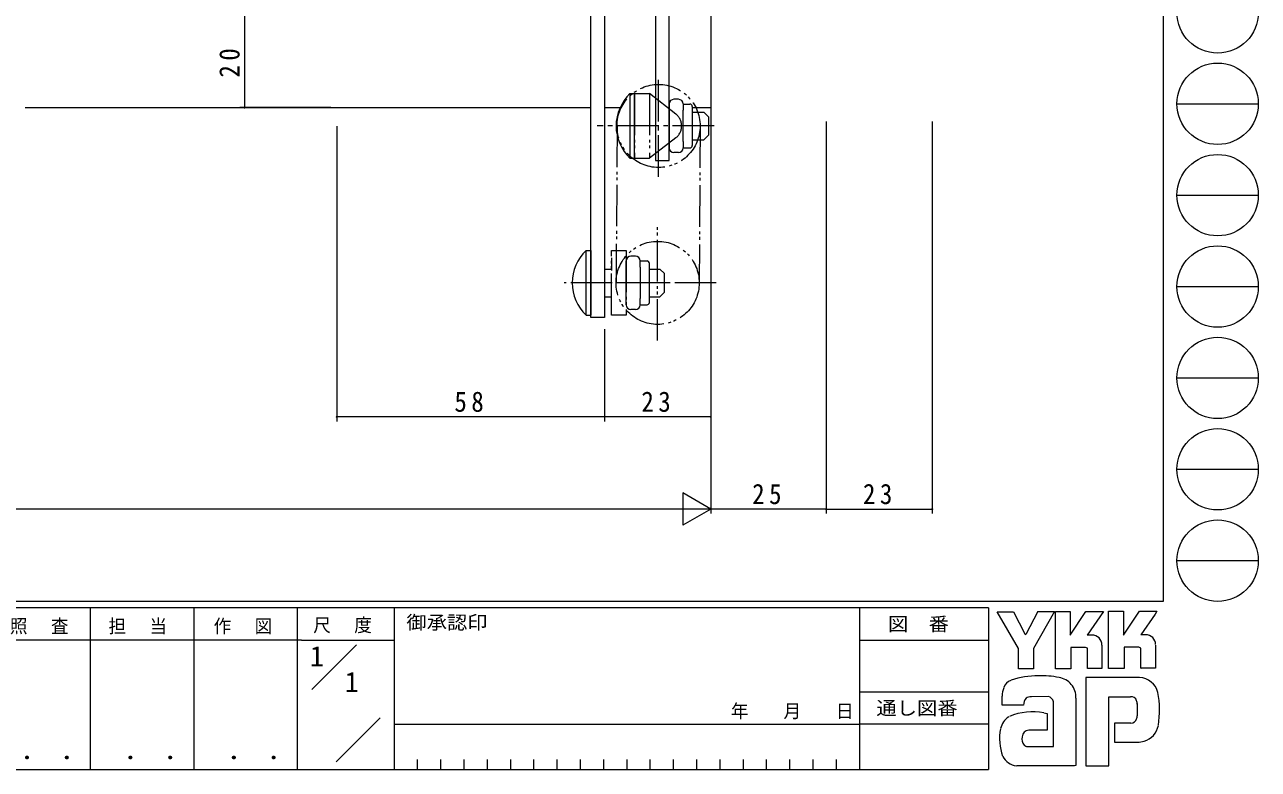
# Model space of a CAD drawing. Units: millimetres on the paper. Extents: x -420 to 373, y -297 to 267.
# Drawn here: x 105.7 to 372.9, y -297 to -135.6 of the extents above; entities that cross this region are included whole.
import ezdxf
from ezdxf.enums import TextEntityAlignment as Align

# ---------------------------------------------------------------- set-up
doc = ezdxf.new("R2010")
doc.units = ezdxf.units.MM
for name, pattern in [('CHAIN2', [12, 9, -1, 1, -1]), ('DASHED3', [4, 3, -1]), ('DOUBLE_CHAIN2', [12.8, 9, -1, 0.6, -0.6, 0.6, -1])]:
    doc.linetypes.add(name, pattern=pattern)
for name, color, linetype, lineweight in [('0-1_YKK_ZWAK', 7, 'Continuous', 9), ('0-4_YKK_12', 2, 'Continuous', 9), ('0-5_YKK_13', 4, 'Continuous', 9), ('0-6_YKK_D', 6, 'Continuous', 9)]:
    doc.layers.add(name, color=color, linetype=linetype, lineweight=lineweight)
doc.layers.add('0-2_USER1', color=3, linetype='Continuous')
doc.styles.add('ＭＳ ゴシック', font='')
doc.styles.get('ＭＳ ゴシック').set_extended_font_data('MS Gothic')

msp = doc.modelspace()

# ---------------------------------------------------------------- linework, layer by layer
at = {"layer": '0-1_YKK_ZWAK'}
for p, q in [((352.3, 264.425), (352.3, -260.575)), ((355.276, -152.775), (372.917, -152.775)), ((355.276, -172.571), (372.917, -172.571)), ((355.276, -192.367), (372.917, -192.367)), ((355.276, -212.163), (372.917, -212.163)), ((355.276, -231.959), (372.917, -231.959)), ((355.276, -251.755), (372.917, -251.755)), ((352.3, -260.575), (-417.7, -260.575)), ((314.5, -261.975), (-417.7, -261.975)), ((119.9, -261.975), (119.9, -296.975)), ((142.3, -261.975), (142.3, -296.975)), ((164.7, -261.975), (164.7, -296.975)), ((185.7, -261.975), (185.7, -296.975)), ((286.5, -261.975), (286.5, -296.975)), ((314.5, -261.975), (314.5, -296.975)), ((316.337, -262.881), (319.851, -262.881)), ((320.932, -270.774), (316.337, -262.881)), ((325.136, -262.773), (322.581, -267.747)), ((328.96, -275.207), (328.96, -262.8)), ((340.474, -262.692), (343.745, -262.692)), ((340.474, -275.099), (340.474, -262.692)), ((347.178, -262.692), (350.962, -262.692)), ((350.583, -263.341), (347.461, -267.801)), ((350.962, -262.692), (350.583, -263.341)), ((165.684, -268.975), (97.5, -268.975)), ((165.684, -268.975), (185.7, -268.975)), ((286.5, -268.975), (314.5, -268.975)), ((336.879, -267.882), (335.84, -267.882)), ((348.501, -267.801), (347.461, -267.801)), ((167.87, -279.712), (177.564, -270.018)), ((335.474, -270.558), (332.284, -270.558)), ((339.042, -270.044), (339.042, -275.126)), ((343.88, -270.531), (343.88, -275.099)), ((347.069, -270.531), (343.88, -270.531)), ((347.502, -270.693), (347.069, -270.531)), ((347.502, -275.072), (347.502, -270.693)), ((350.664, -270.044), (350.664, -275.072)), ((343.88, -275.099), (340.474, -275.099)), ((347.502, -275.021), (347.553, -275.072)), ((350.664, -275.072), (347.502, -275.072)), ((347.124, -277.072), (335.528, -277.072)), ((335.528, -277.072), (335.528, -296.182)), ((286.5, -280.175), (314.5, -280.175)), ((317.418, -283.045), (317.418, -281.116)), ((322.067, -283.045), (317.418, -283.045)), ((327.446, -281.18), (323.748, -281.25)), ((328.527, -292.046), (328.527, -282.316)), ((333.42, -281.559), (333.42, -296.155)), ((340.555, -281.234), (345.204, -281.234)), ((340.555, -296.182), (340.555, -281.234)), ((346.673, -282.732), (346.691, -285.366)), ((173.172, -295.32), (182.696, -285.797)), ((185.7, -287.175), (286.5, -287.175)), ((314.5, -287.175), (286.5, -287.175)), ((327.176, -288.505), (323.181, -288.51)), ((341.772, -286.965), (341.772, -291.1)), ((345.313, -286.965), (341.772, -286.965)), ((341.772, -291.1), (347.097, -291.1)), ((347.097, -291.1), (348.178, -290.857)), ((322.905, -292.046), (328.527, -292.046)), ((328.095, -292.046), (328.446, -292.046)), ((328.527, -292.045), (328.528, -292.046)), ((190.74, -294.875), (190.74, -296.975)), ((195.78, -294.875), (195.78, -296.975)), ((200.82, -294.875), (200.82, -296.975)), ((205.86, -294.875), (205.86, -296.975)), ((210.9, -294.875), (210.9, -296.975)), ((215.94, -294.875), (215.94, -296.975)), ((220.98, -294.875), (220.98, -296.975)), ((226.02, -294.875), (226.02, -296.975)), ((231.06, -294.875), (231.06, -296.975)), ((236.1, -294.875), (236.1, -296.975)), ((241.14, -294.875), (241.14, -296.975)), ((246.18, -294.875), (246.18, -296.975)), ((251.22, -294.875), (251.22, -296.975)), ((256.26, -294.875), (256.26, -296.975)), ((261.3, -294.875), (261.3, -296.975)), ((266.34, -294.875), (266.34, -296.975)), ((271.38, -294.875), (271.38, -296.975)), ((276.42, -294.875), (276.42, -296.975)), ((281.46, -294.875), (281.46, -296.975)), ((322.067, -296.236), (320.58, -296.236)), ((333.095, -296.209), (322.067, -296.236)), ((333.42, -296.155), (333.095, -296.209)), ((-417.7, -296.975), (314.5, -296.975))]:
    msp.add_line(p, q, dxfattribs=at)
for points in [[(319.851, -262.881), (322.364, -267.584), (322.581, -267.747)], [(325.136, -262.773), (328.762, -262.773), (324.229, -270.801)], [(328.96, -262.8), (332.176, -262.8), (332.176, -267.899), (335.555, -262.746)], [(335.555, -262.746), (339.38, -262.746), (335.84, -267.882)], [(343.745, -262.692), (343.745, -267.884), (347.178, -262.692)], [(324.229, -270.801), (324.229, -275.234), (320.932, -275.234), (320.932, -270.774)], [(332.284, -270.558), (332.284, -275.207), (328.96, -275.207)], [(339.042, -275.126), (335.906, -275.126), (335.906, -270.72), (335.474, -270.558)], [(326.473, -284.748), (327.176, -284.91), (327.176, -288.505)], [(335.528, -296.182), (339.771, -296.182), (340.555, -296.182)]]:
    msp.add_lwpolyline(points, dxfattribs=at)
for centre in [(364.096, -132.979), (364.096, -152.775), (364.096, -172.571), (364.096, -192.367), (364.096, -212.163), (364.096, -231.959), (364.096, -251.755)]:
    msp.add_circle(centre, 8.82, dxfattribs=at)
for centre, radius, start, end in [((336.879, -270.044), 2.163, 0.00165, 89.99603), ((348.501, -269.963), 2.163, 0.00165, 89.99603), ((320.106, -280.031), 2.444, 109.02126, 161.51263), ((325.222, -294.376), 17.68, 89.89165, 109.30847), ((325.741, -297.438), 20.748, 78.78009, 91.46938), ((329.03, -281.472), 4.449, 40.66422, 80.31693), ((346.972, -281.416), 4.341, 14.44571, 87.08746), ((322.459, -281.141), 5.037, 158.41083, 179.71774), ((328.809, -281.461), 4.612, 358.78058, 38.76563), ((330.666, -284.163), 20.86, 350.99026, 10.67624), ((324.175, -282.982), 2.109, 138.46381, 181.71359), ((323.615, -282.946), 1.701, 85.50551, 126.78038), ((326.956, -282.729), 1.625, 14.75519, 72.44994), ((345.365, -282.454), 1.229, 16.43123, 96.91661), ((343.031, -283.183), 3.673, 4.93422, 17.03551), ((320.927, -288.903), 3.908, 121.8271, 169.08475), ((324.02, -297.829), 13.309, 79.38097, 112.05824), ((343.01, -285.016), 3.697, 343.6902, 354.75362), ((327.949, -290.37), 11.082, 168.76372, 199.80078), ((323.19, -289.955), 1.445, 90.33952, 178.03638), ((345.314, -285.659), 1.306, 269.95467, 342.90144), ((347.035, -286.72), 4.291, 285.4429, 349.90448), ((324.082, -290.303), 2.369, 171.08202, 216.71922), ((323.15, -290.54), 1.526, 230.97279, 260.7549), ((320.94, -292.418), 3.823, 207.31435, 263.59464)]:
    msp.add_arc(centre, radius, start, end, dxfattribs=at)
at = {"layer": '0-4_YKK_12'}
for p, q in [((254.3, -133.575), (254.3, -153.575)), ((105.8, -153.575), (228.302, -153.575)), ((231.302, -153.575), (234.94, -153.575)), ((250.302, -153.575), (254.3, -153.575))]:
    msp.add_line(p, q, dxfattribs=at)
at = {"layer": '0-5_YKK_13'}
for p, q in [((228.302, -199.075), (228.302, -114.575)), ((231.302, -114.575), (231.302, -199.075)), ((242.302, -132.575), (242.302, -165.075)), ((245.302, -165.075), (245.302, -132.575)), ((236.802, -150.575), (237.802, -150.575)), ((236.802, -150.575), (236.802, -164.575)), ((241.002, -152.123), (241.002, -154.873)), ((247.302, -151.802), (246.302, -151.802)), ((245.302, -152.802), (245.302, -162.349)), ((248.302, -152.802), (248.302, -154.189)), ((248.302, -152.825), (249.802, -152.825)), ((248.302, -160.962), (248.302, -154.189)), ((250.302, -153.325), (250.302, -161.825)), ((250.302, -154.575), (252.802, -154.575)), ((252.802, -154.575), (253.802, -155.575)), ((253.802, -155.575), (253.802, -159.575)), ((242.302, -160.278), (242.302, -163.028)), ((248.302, -160.962), (248.302, -162.349)), ((248.302, -162.325), (249.802, -162.325)), ((242.302, -165.075), (245.302, -165.075)), ((247.302, -163.349), (246.302, -163.349)), ((227.302, -198.575), (227.302, -184.575)), ((232.802, -186.123), (232.802, -188.873)), ((236.002, -196.349), (236.002, -186.802)), ((238.002, -185.802), (237.002, -185.802)), ((239.002, -188.189), (239.002, -186.802)), ((239.002, -186.825), (240.502, -186.825)), ((239.002, -188.189), (239.002, -194.962)), ((241.002, -195.825), (241.002, -187.325)), ((244.302, -193.575), (244.302, -189.575)), ((239.002, -196.349), (239.002, -194.962)), ((241.002, -194.575), (243.302, -194.575)), ((243.302, -194.575), (244.302, -193.575)), ((238.002, -197.349), (237.002, -197.349)), ((239.002, -196.325), (240.502, -196.325)), ((227.302, -198.575), (228.302, -198.575)), ((231.302, -199.075), (228.302, -199.075))]:
    msp.add_line(p, q, dxfattribs=at)
at = {"layer": '0-5_YKK_13', "linetype": 'CHAIN2'}
for p, q in [((243.002, -168.575), (243.002, -146.575)), ((255.035, -157.575), (229.716, -157.575)), ((244.971, -191.575), (222.563, -191.575))]:
    msp.add_line(p, q, dxfattribs=at)
at = {"layer": '0-5_YKK_13', "linetype": 'DOUBLE_CHAIN2'}
for p, q in [((237.802, -150.575), (241.002, -150.575)), ((237.802, -150.575), (237.802, -164.575)), ((246.738, -155.003), (241.002, -150.575)), ((241.002, -150.575), (241.002, -164.575)), ((234.002, -157.522), (233.802, -191.522)), ((252.002, -157.628), (251.802, -191.628)), ((246.738, -160.148), (241.002, -164.575)), ((237.802, -164.575), (241.002, -164.575)), ((242.802, -204.075), (242.802, -179.075)), ((232.802, -198.575), (232.802, -184.575)), ((232.802, -184.575), (236.002, -184.575)), ((236.002, -184.575), (236.002, -198.575)), ((255.502, -191.575), (230.942, -191.575)), ((236.002, -198.575), (232.802, -198.575))]:
    msp.add_line(p, q, dxfattribs=at)
at = {"layer": '0-5_YKK_13', "linetype": 'DASHED3'}
for p, q in [((231.302, -188.575), (232.802, -188.575)), ((231.302, -194.575), (232.802, -194.575))]:
    msp.add_line(p, q, dxfattribs=at)
at = {"layer": '0-5_YKK_13'}
for points in [[(236.802, -164.575), (237.802, -164.575), (237.802, -150.575)], [(250.302, -160.575), (252.802, -160.575), (253.802, -159.575)], [(227.302, -184.575), (228.302, -184.575), (228.302, -198.575)], [(241.002, -188.575), (243.302, -188.575), (244.302, -189.575)]]:
    msp.add_lwpolyline(points, dxfattribs=at)
at = {"layer": '0-5_YKK_13', "linetype": 'DOUBLE_CHAIN2'}
for centre in [(243.002, -157.575), (242.802, -191.575)]:
    msp.add_circle(centre, 9, dxfattribs=at)
at = {"layer": '0-5_YKK_13'}
for centre, radius, start, end in [((243.469, -157.575), 9.667, 133.60283, 226.39716), ((246.302, -152.802), 1, 90, 180), ((247.302, -152.802), 1, 0, 90), ((249.802, -153.325), 0.5, 0, 90), ((246.302, -162.349), 1, 180, 270), ((247.302, -162.349), 1, 270, 0), ((249.802, -161.825), 0.5, 270, 0), ((233.969, -191.575), 9.667, 133.60283, 226.39716), ((237.002, -186.802), 1, 90, 180), ((238.002, -186.802), 1, 0, 90), ((240.502, -187.325), 0.5, 0, 90), ((237.002, -196.349), 1, 180, 270), ((238.002, -196.349), 1, 270, 0), ((240.502, -195.825), 0.5, 270, 0)]:
    msp.add_arc(centre, radius, start, end, dxfattribs=at)
at = {"layer": '0-5_YKK_13', "linetype": 'DOUBLE_CHAIN2'}
msp.add_arc((244.752, -157.575), 3.25, 307.66316, 52.33682, dxfattribs=at)
at = {"layer": '0-6_YKK_D'}
for p, q in [((153.3, -133.575), (153.3, -153.575)), ((254.3, -137.575), (254.3, -221.575)), ((171.975, -153.575), (152.3, -153.575)), ((173.3, -157.651), (173.3, -221.575)), ((254.3, -156.575), (254.3, -241.575)), ((254.3, -156.575), (254.3, -241.575)), ((279.3, -156.575), (279.3, -241.575)), ((279.3, -156.575), (279.3, -241.575)), ((302.3, -156.575), (302.3, -241.575)), ((231.3, -201.613), (231.3, -221.575)), ((231.3, -201.613), (231.3, -221.575)), ((231.3, -220.575), (173.3, -220.575)), ((254.3, -220.575), (231.3, -220.575)), ((248.238, -237.075), (248.238, -244.075)), ((254.3, -240.575), (248.238, -237.075)), ((247.3, -240.575), (-38.7, -240.575)), ((254.3, -240.575), (242.176, -240.575)), ((254.3, -240.575), (248.238, -244.075)), ((279.3, -240.575), (254.3, -240.575)), ((279.3, -240.575), (302.3, -240.575))]:
    msp.add_line(p, q, dxfattribs=at)
for centre, start, end in [((153.3, -153.575), 90, 270), ((153.3, -153.575), 270, 90), ((173.3, -220.575), 0, 180), ((173.3, -220.575), 180, 0), ((231.3, -220.575), 0, 180), ((231.3, -220.575), 0, 180), ((231.3, -220.575), 180, 0), ((231.3, -220.575), 180, 0), ((254.3, -220.575), 0, 180), ((254.3, -220.575), 180, 0), ((279.3, -240.575), 0, 180), ((279.3, -240.575), 0, 180), ((302.3, -240.575), 0, 180), ((279.3, -240.575), 180, 0), ((279.3, -240.575), 180, 0), ((302.3, -240.575), 180, 0)]:
    msp.add_arc(centre, 0.106, start, end, dxfattribs=at)

# ---------------------------------------------------------------- texts
at = {"layer": '0-1_YKK_ZWAK', "style": 'ＭＳ ゴシック', "width": 1.1}
for s, p in [('御承認印', (188.367, -267.508)), ('図\u3000番', (292.698, -267.837)), ('通し図番', (290.179, -286.06))]:
    msp.add_text(s, height=2.933, dxfattribs=at).set_placement(p, align=Align.BOTTOM_LEFT)
at = {"layer": '0-1_YKK_ZWAK', "color": 3, "style": 'ＭＳ ゴシック', "width": 1.15}
for p in [(101.955, -295.921), (124.355, -295.921), (146.755, -295.921)]:
    msp.add_text(' ． ．', height=3.666, dxfattribs=at).set_placement(p, align=Align.BOTTOM_LEFT)
at = {"layer": '0-1_YKK_ZWAK', "char_height": 2.933, "attachment_point": 7, "style": 'ＭＳ ゴシック'}
for s, insert in [('\\T1.17;\\W0.95;照\\~\\~査', (102.489, -267.756)), ('\\T1.17;\\W0.95;担\\~\\~当', (123.855, -267.756)), ('\\T1.17;\\W0.95;作\\~\\~図', (146.62, -267.737)), ('\\T1.17;\\W0.95;尺\\~\\~度', (168.212, -267.512)), ('\\T1.2;\\W0.95;年\\~\\~\\~月\\~\\~\\~日', (258.676, -286.144))]:
    msp.add_mtext(s, dxfattribs=dict(at, insert=insert))
at = {"layer": '0-2_USER1', "style": 'ＭＳ ゴシック'}
for p in [(167.5, -275.975), (175.033, -281.575)]:
    msp.add_text('1', height=4.399, dxfattribs=at).set_placement(p, align=Align.BOTTOM_LEFT)
at = {"layer": '0-6_YKK_D', "color": 3, "insert": (152.3, -147.095), "char_height": 4.399, "attachment_point": 7, "rotation": 90, "style": 'ＭＳ ゴシック'}
msp.add_mtext('\\T1.36;\\W0.9;20', dxfattribs=at)
at = {"layer": '0-6_YKK_D', "color": 3, "char_height": 4.399, "attachment_point": 7, "style": 'ＭＳ ゴシック'}
for s, insert in [('\\T1.36;\\W0.9;58', (198.78, -219.575)), ('\\T1.36;\\W0.9;23', (239.28, -219.575)), ('\\T1.36;\\W0.9;25', (263.28, -239.575)), ('\\T1.36;\\W0.9;23', (287.28, -239.575))]:
    msp.add_mtext(s, dxfattribs=dict(at, insert=insert))

doc.saveas('drawing.dxf')
